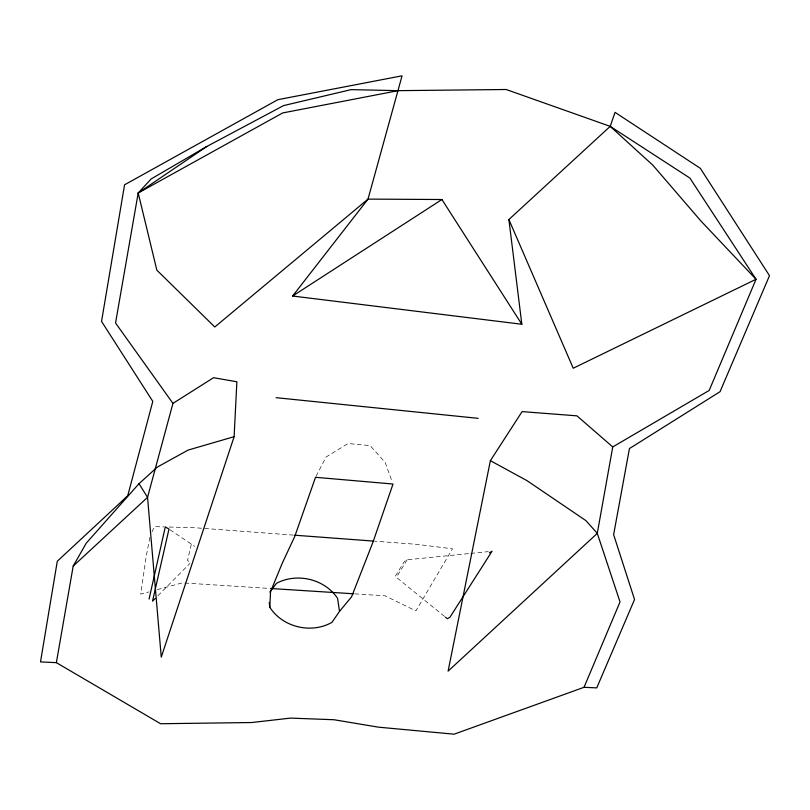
<?xml version="1.0" encoding="UTF-8"?>
<svg xmlns="http://www.w3.org/2000/svg" width="810" height="810" viewBox="0 0 810 810"><rect width="100%" height="100%" fill="white"/><g stroke="black" fill="none" stroke-linecap="round" stroke-linejoin="round"><path stroke-width="0.61" stroke-dasharray="4.05 3.04" d="M149.941 537.293L146.347 555.407L140.697 594.155L149.01 591.897M191.302 544.381L187.505 560.54L190.836 562.515M152.027 531.876L154.325 526.621L164.238 526.905M316.082 476.24L326.106 457.012L348.037 443.526L370.13 445.611L385.155 462.399L392.192 481.758M444.477 616.4L395.229 576.376L404.494 561.289L407.147 559.791L469.557 553.513M407.147 559.791L397.862 574.877L395.229 576.376M157.879 595.765L189.945 563.416M157.322 589.639L182.26 582.876L269.143 588.404M470.812 553.382L488.288 551.63M169.189 527.037L195.21 527.766L293.352 535.106M354.78 593.862L385.003 595.785L415.864 610.912L452.496 548.805L416.664 544.32L375.141 541.222M170.009 529.77L194.683 546.375"/><path stroke-width="1.21" d="M269.781 607.237L270.55 591.745L282.133 563.497L294.718 536.554L315.525 477.303L393.022 484.036L372.883 542.376L351.56 596.848L339.511 611.408L331.928 622.374C311.273 634.108 282.619 627.335 269.781 607.237L269.264 602.427M234.12 436.681L236.874 381.773L213.546 377.703L172.945 403.38L147.541 497.35L161.261 657.153L234.12 436.681L188.092 450.087L157.363 467.056L139.016 483.681L86.245 543.176L73.194 566.068L56.366 662.651L160.582 723.735L251.768 722.53L290.476 718.095L333.993 719.736L378.31 727.147L454.096 734.184L584.04 687.295L596.757 687.882L634.544 599.501L613.626 534.661L629.421 448.588L720.049 391.686L769.5 275.673L700.296 168.298L615.033 112.357L610.213 126.36L508.893 219.54L521.832 324.253L292.623 296.025L368.013 199.108L402.054 75.816L277.85 99.681L124.568 184.802L101.544 321.398L152.796 401.385L127.727 495.76L57.297 561.229L40.5 661.912L56.366 662.651M584.04 687.295L620.025 601.921L597.284 533.355L612.745 446.938L709.175 390.45L756.034 279.278L689.907 178.078L610.213 126.36L506.169 89.505L398.166 90.659L351.115 89.637L283.601 105.584L206.752 146.509L151.146 178.949L138.196 192.982L115.546 322.988L172.945 403.38M490.374 460.667L448.102 671.136L597.284 533.355L585.873 520.587L526.915 480.603L490.374 460.667L522.096 411.612L576.953 415.844L612.745 446.938M149.07 599.076L165.301 526.905L168.986 529.082L152.533 601.152L155.206 598.458M269.841 592.059L276.483 583.311C296.976 572.417 324.608 578.947 337.578 598.337L339.511 611.408M73.194 566.068L147.541 497.35L139.016 483.681M521.832 324.253L441.916 199.523L368.013 199.108L214.802 326.987L156.856 270.165L138.196 192.982L206.752 146.509M292.623 296.025L441.916 199.523M489.351 552.825L492.034 551.245L449.995 617.149L447.373 618.749L445.439 617.179M138.196 192.982L282.66 112.944L398.166 90.659M270.408 588.485L353.514 593.781M294.607 535.197L373.886 541.12M276.109 397.68L478.204 418.345M610.213 126.36L652.87 165.2L700.964 221.049L756.034 279.278L573.227 368.236L508.893 219.54"/></g></svg>
